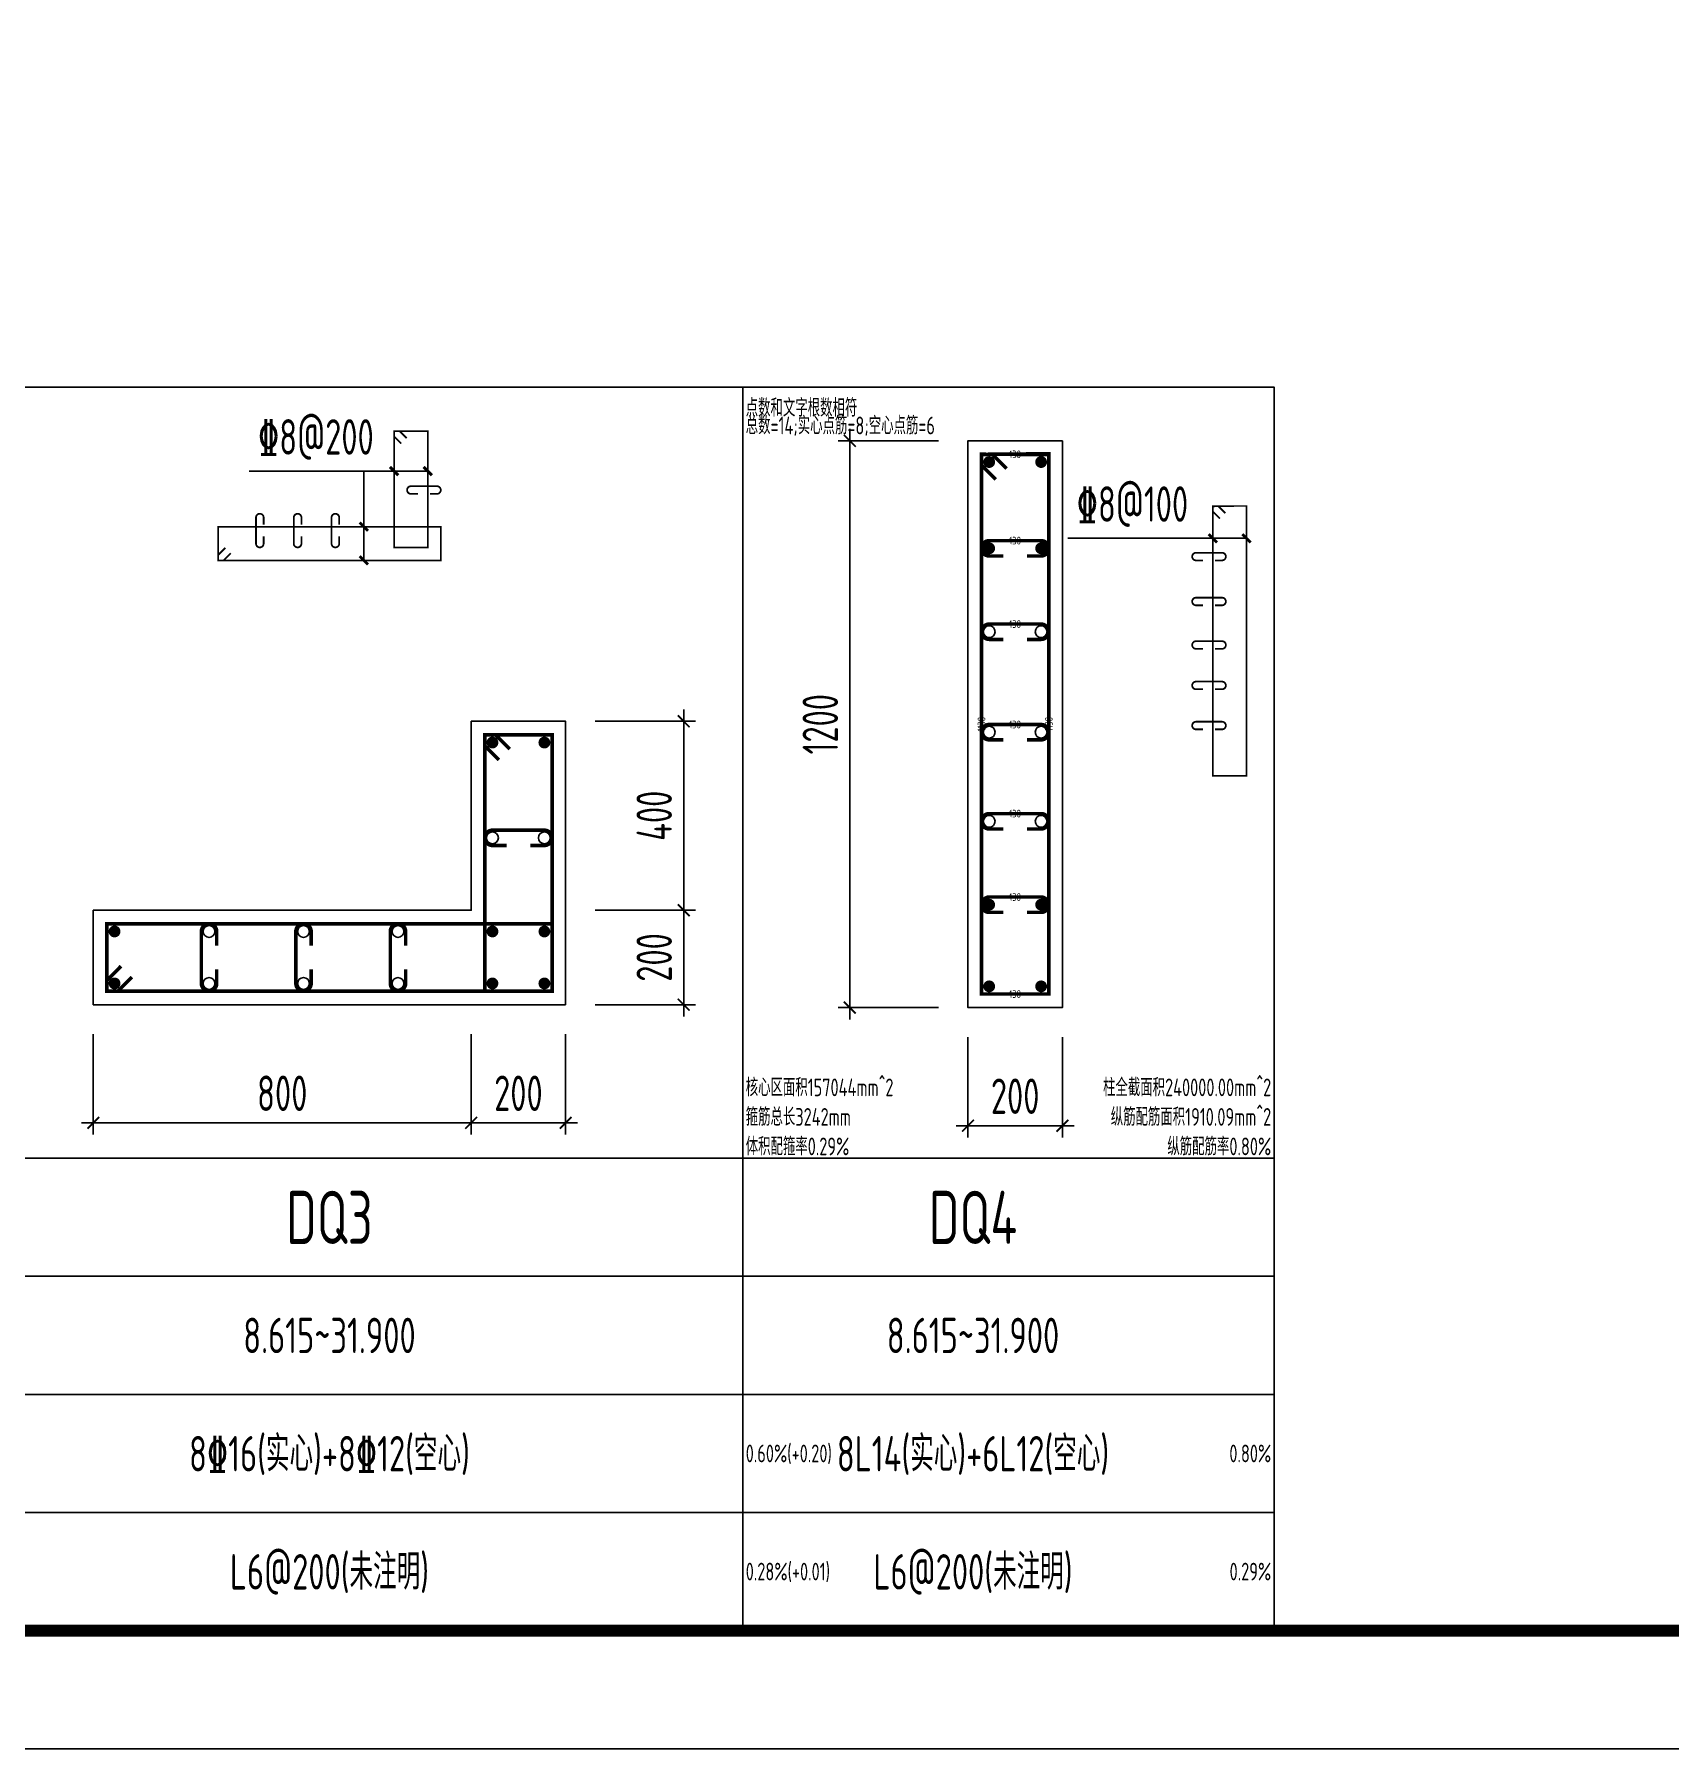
# Model space of a CAD drawing. Extents: x -461650 to 361314, y 245336 to 769729.
# Drawn here: x -83112 to -69262, y 469559 to 484077 of the extents above; entities that cross this region are included whole.
import ezdxf
from ezdxf.enums import TextEntityAlignment as Align

# ---------------------------------------------------------------- set-up
doc = ezdxf.new("R2010")
doc.units = 0
doc.header["$LTSCALE"] = 1000
doc.layers.get('0').update_dxf_attribs({"linetype": 'CONTINUOUS'})
doc.layers.get('DEFPOINTS').update_dxf_attribs({"linetype": 'CONTINUOUS'})
for name, color, linetype in [('-TK', 7, 'CONTINUOUS'), ('COLU_DE_DIM', 3, 'CONTINUOUS'), ('COLU_DE_TH', 7, 'CONTINUOUS'), ('LABEL', 1, 'CONTINUOUS'), ('LINK', 6, 'CONTINUOUS'), ('LINK-INDEX', 6, 'CONTINUOUS'), ('REIN', 6, 'CONTINUOUS'), ('TAB', 7, 'CONTINUOUS'), ('TAB_TEXT', 7, 'CONTINUOUS'), ('TEXT25', 2, 'CONTINUOUS')]:
    doc.layers.add(name, color=color, linetype=linetype)
doc.layers.add('箍筋长度', color=3, linetype='CONTINUOUS', plot=False)
doc.layers.add('配箍校核', color=34, linetype='CONTINUOUS', plot=False)
doc.styles.add('BW_Rein', font='Tssdeng.shx', dxfattribs={"width": 0.7, "bigfont": 'hztxt.shx'})
doc.styles.add('TSSD_DIMENSION', font='Tssdeng.shx', dxfattribs={"width": 0.7, "bigfont": 'tssdchn.shx'})
doc.styles.add('TSSD_REIN', font='tssdeng.shx', dxfattribs={"width": 0.7, "height": 300, "bigfont": 'tssdchn.shx'})
doc.dimstyles.new('TSSD_25_100', dxfattribs={"dimtxt": 300, "dimasz": 100, "dimexe": 100, "dimexo": 250, "dimgap": 100, "dimtad": 1, "dimdec": 0, "dimlfac": 0.25, "dimzin": 0, "dimdsep": 46, "dimtxsty": 'TSSD_DIMENSION', "dimblk": 'ARCHTICK', "dimcen": 0, "dimdle": 100, "dimclrt": 7, "dimadec": 0, "dimazin": 0, "dimtfac": 1, "dimtdec": 0, "dimtix": 1, "dimtmove": 2, "dimatfit": 3, "dimldrblk": 'ARCHTICK', "dimfxl": 0, "dimtolj": 1, "dimtzin": 0, "dimarcsym": 0})

# ---------------------------------------------------------------- blocks, each defined once
blk = doc.blocks.new('_ArchTick')
at = {"color": 0, "linetype": 'ByBlock', "const_width": 0.15}
blk.add_lwpolyline([(-0.5, -0.5), (0.5, 0.5)], dxfattribs=at)
blk = doc.blocks.new('*D2354')
at = {"layer": 'COLU_DE_DIM', "color": 0, "lineweight": -2}
for p, q in [((-82611.9161160657, 475609.4720935273), (-82611.9161160657, 474759.4720935273)), ((-79411.9161119418, 475609.4720935273), (-79411.9161119418, 474759.4720935273)), ((-82711.9161160657, 474859.4720935273), (-79311.9161119418, 474859.4720935273))]:
    blk.add_line(p, q, dxfattribs=at)
at = {"layer": 'DEFPOINTS', "color": 0}
for p in [(-82611.9161160657, 475859.4720935273), (-79411.9161119418, 475859.4720935273), (-79411.9161119418, 474859.4720935273)]:
    blk.add_point(p, dxfattribs=at)
at = {"layer": 'COLU_DE_DIM', "color": 0, "lineweight": -2, "xscale": 100, "yscale": 100, "zscale": 100, "rotation": 180}
blk.add_blockref('_ArchTick', (-82611.9161160657, 474859.4720935273), dxfattribs=at)
at = {"layer": 'COLU_DE_DIM', "color": 0, "lineweight": -2, "xscale": 100, "yscale": 100, "zscale": 100}
blk.add_blockref('_ArchTick', (-79411.9161119418, 474859.4720935273), dxfattribs=at)
at = {"layer": 'COLU_DE_DIM', "color": 7, "insert": (-81011.91611400375, 475109.4720935273), "char_height": 300, "attachment_point": 5, "style": 'TSSD_DIMENSION'}
blk.add_mtext('\\A1;800', dxfattribs=at)
blk = doc.blocks.new('*D2355')
at = {"layer": 'COLU_DE_DIM', "color": 0, "lineweight": -2}
for p, q in [((-79411.9161119418, 475609.4720935273), (-79411.9161119418, 474759.4720935273)), ((-78611.91611730342, 475609.4720935273), (-78611.91611730342, 474759.4720935273)), ((-79511.9161119418, 474859.4720935273), (-78511.91611730342, 474859.4720935273))]:
    blk.add_line(p, q, dxfattribs=at)
at = {"layer": 'DEFPOINTS', "color": 0}
for p in [(-79411.9161119418, 475859.4720935273), (-78611.91611730342, 475859.4720935273), (-78611.91611730342, 474859.4720935273)]:
    blk.add_point(p, dxfattribs=at)
at = {"layer": 'COLU_DE_DIM', "color": 0, "lineweight": -2, "xscale": 100, "yscale": 100, "zscale": 100, "rotation": 180}
blk.add_blockref('_ArchTick', (-79411.9161119418, 474859.4720935273), dxfattribs=at)
at = {"layer": 'COLU_DE_DIM', "color": 0, "lineweight": -2, "xscale": 100, "yscale": 100, "zscale": 100}
blk.add_blockref('_ArchTick', (-78611.91611730342, 474859.4720935273), dxfattribs=at)
at = {"layer": 'COLU_DE_DIM', "color": 7, "insert": (-79011.91611462261, 475109.4720935273), "char_height": 300, "attachment_point": 5, "style": 'TSSD_DIMENSION'}
blk.add_mtext('\\A1;200', dxfattribs=at)
blk = doc.blocks.new('*D2356')
at = {"layer": 'COLU_DE_DIM', "color": 0, "lineweight": -2}
for p, q in [((-77611.91611730342, 475759.4720935273), (-77611.91611730342, 476759.4720935273)), ((-78361.91611730342, 476659.4720935273), (-77511.91611730342, 476659.4720935273)), ((-78361.91611730342, 475859.4720935273), (-77511.91611730342, 475859.4720935273))]:
    blk.add_line(p, q, dxfattribs=at)
at = {"layer": 'DEFPOINTS', "color": 0}
for p in [(-78611.91611730342, 476659.4720935273), (-77611.91611730342, 476659.4720935273), (-78611.91611730342, 475859.4720935273)]:
    blk.add_point(p, dxfattribs=at)
at = {"layer": 'COLU_DE_DIM', "color": 0, "lineweight": -2, "xscale": 100, "yscale": 100, "zscale": 100}
for p, rotation in [((-77611.91611730342, 476659.4720935273), 90), ((-77611.91611730342, 475859.4720935273), 270)]:
    blk.add_blockref('_ArchTick', p, dxfattribs=dict(at, rotation=rotation))
at = {"layer": 'COLU_DE_DIM', "color": 7, "insert": (-77861.9161173035, 476259.4720935273), "char_height": 300, "attachment_point": 5, "rotation": 90, "style": 'TSSD_DIMENSION'}
blk.add_mtext('\\A1;200', dxfattribs=at)
blk = doc.blocks.new('*D2357')
at = {"layer": 'COLU_DE_DIM', "color": 0, "lineweight": -2}
for p, q in [((-77611.91611730342, 476559.4720935273), (-77611.91611730342, 478359.148309914)), ((-78361.91611730342, 478259.148309914), (-77511.91611730342, 478259.148309914)), ((-78361.91611730342, 476659.4720935273), (-77511.91611730342, 476659.4720935273))]:
    blk.add_line(p, q, dxfattribs=at)
at = {"layer": 'DEFPOINTS', "color": 0}
for p in [(-78611.91611730342, 478259.148309914), (-77611.91611730342, 478259.148309914), (-78611.91611730342, 476659.4720935273)]:
    blk.add_point(p, dxfattribs=at)
at = {"layer": 'COLU_DE_DIM', "color": 0, "lineweight": -2, "xscale": 100, "yscale": 100, "zscale": 100}
for p, rotation in [((-77611.91611730342, 478259.148309914), 90), ((-77611.91611730342, 476659.4720935273), 270)]:
    blk.add_blockref('_ArchTick', p, dxfattribs=dict(at, rotation=rotation))
at = {"layer": 'COLU_DE_DIM', "color": 7, "insert": (-77861.9161173035, 477459.3102017206), "char_height": 300, "attachment_point": 5, "rotation": 90, "style": 'TSSD_DIMENSION'}
blk.add_mtext('\\A1;400', dxfattribs=at)
blk = doc.blocks.new('A1')
blk.add_lwpolyline([(0, 59400), (0, 0), (84100, 0), (84100, 59400)], close=True)
at = {"const_width": 100}
blk.add_lwpolyline([(2500, 58400), (2500, 1000), (83100, 1000), (83100, 58400)], close=True, dxfattribs=at)
blk = doc.blocks.new('*D3199')
at = {"layer": 'COLU_DE_DIM', "color": 0, "lineweight": -2}
for p, q in [((-76205.16007617489, 480734.6818656412), (-76205.16007617489, 475734.6818656291)), ((-75455.16007617489, 480634.6818656412), (-76305.16007617489, 480634.6818656412)), ((-75455.16007617489, 475834.6818656291), (-76305.16007617489, 475834.6818656291))]:
    blk.add_line(p, q, dxfattribs=at)
at = {"layer": 'DEFPOINTS', "color": 0}
for p in [(-75205.16007617489, 480634.6818656412), (-76205.16007617489, 475834.6818656291), (-75205.16007617489, 475834.6818656291)]:
    blk.add_point(p, dxfattribs=at)
at = {"layer": 'COLU_DE_DIM', "color": 0, "lineweight": -2, "xscale": 100, "yscale": 100, "zscale": 100}
for p, rotation in [((-76205.16007617489, 480634.6818656412), 90), ((-76205.16007617489, 475834.6818656291), 270)]:
    blk.add_blockref('_ArchTick', p, dxfattribs=dict(at, rotation=rotation))
at = {"layer": 'COLU_DE_DIM', "color": 7, "insert": (-76455.16007617496, 478234.6818656352), "char_height": 300, "attachment_point": 5, "rotation": 90, "style": 'TSSD_DIMENSION'}
blk.add_mtext('\\A1;1200', dxfattribs=at)
blk = doc.blocks.new('*D3200')
at = {"layer": 'COLU_DE_DIM', "color": 0, "lineweight": -2}
for p, q in [((-75205.16007617489, 475584.6818656291), (-75205.16007617489, 474734.6818656291)), ((-74405.16007614974, 475584.6818656291), (-74405.16007614974, 474734.6818656291)), ((-75305.16007617489, 474834.6818656291), (-74305.16007614974, 474834.6818656291))]:
    blk.add_line(p, q, dxfattribs=at)
at = {"layer": 'DEFPOINTS', "color": 0}
for p in [(-75205.16007617489, 475834.6818656291), (-74405.16007614974, 475834.6818656291), (-74405.16007614974, 474834.6818656291)]:
    blk.add_point(p, dxfattribs=at)
at = {"layer": 'COLU_DE_DIM', "color": 0, "lineweight": -2, "xscale": 100, "yscale": 100, "zscale": 100, "rotation": 180}
blk.add_blockref('_ArchTick', (-75205.16007617489, 474834.6818656291), dxfattribs=at)
at = {"layer": 'COLU_DE_DIM', "color": 0, "lineweight": -2, "xscale": 100, "yscale": 100, "zscale": 100}
blk.add_blockref('_ArchTick', (-74405.16007614974, 474834.6818656291), dxfattribs=at)
at = {"layer": 'COLU_DE_DIM', "color": 7, "insert": (-74805.16007616231, 475084.6818656291), "char_height": 300, "attachment_point": 5, "style": 'TSSD_DIMENSION'}
blk.add_mtext('\\A1;200', dxfattribs=at)

msp = doc.modelspace()

# ---------------------------------------------------------------- linework, layer by layer
at = {"layer": 'COLU_DE_TH'}
for points in [[(-74405.16007614974, 480634.6818656412), (-75205.16007617489, 480634.6818656906), (-75205.1600761651, 475834.6818656291), (-74405.1600761651, 475834.6818656291), (-74405.16007614974, 480634.6818656412)], [(-78611.91611730342, 475859.4720935273), (-78611.91611276695, 478259.148309914), (-79411.9161119418, 478259.1483115638), (-79411.9161148289, 476659.4720935273), (-82611.9161160657, 476659.4720935273), (-82611.9161160657, 475859.4720935273), (-78611.91611730342, 475859.4720935273)]]:
    msp.add_lwpolyline(points, close=True, dxfattribs=at)
at = {"layer": 'LABEL'}
for p, q in [((-79779.41611395916, 480377.1947585932), (-81291.91611395858, 480377.194758591)), ((-72845.856255355, 479808.8059404273), (-74358.35625535442, 479808.8059404251))]:
    msp.add_line(p, q, dxfattribs=at)
msp.add_lwpolyline([(-80320.4190409265, 479621.754781451), (-80320.41904092755, 480377.1947585921)], dxfattribs=at)
at = {"layer": 'LABEL', "const_width": 25}
for points in [[(-80029.04960095882, 480341.8383954293), (-80099.79960095882, 480412.5493329293)], [(-79744.04960095882, 480341.8383954293), (-79814.79960095882, 480412.5493329293)], [(-80285.0440409265, 479871.3993127006), (-80355.7940409265, 479942.1102502006)], [(-73095.48974235466, 479773.4495772634), (-73166.23974235466, 479844.1605147634)], [(-72810.48974235466, 479773.4495772634), (-72881.23974235466, 479844.1605147634)], [(-80285.0440409265, 479586.399312701), (-80355.7940409265, 479657.110250201)]]:
    msp.add_lwpolyline(points, dxfattribs=at)
at = {"layer": 'LINK', "const_width": 30}
for points in [[(-74970.16007620108, 480307.7579841776), (-75090.16007618373, 480427.757984195), (-75090.16007617617, 480519.6818657079), (-74520.16007614299, 480519.6818656728), (-74520.16007615742, 475949.6818656262), (-75090.16007617093, 475949.6818656261), (-75090.16007617617, 480519.6818657079), (-74998.2361946546, 480519.6818656976), (-74878.23619467195, 480399.6818656802)], [(-79176.91611261212, 477932.2244295364), (-79296.91611236939, 478052.2244297792), (-79296.91611217987, 478144.1483113273), (-78726.91611300455, 478144.1483101543), (-78726.91611706663, 475974.4720935239), (-79296.91611624276, 475974.4720935239), (-79296.91611217987, 478144.1483113273), (-79204.99223063956, 478144.1483111372), (-79084.99223088229, 478024.1483108944)], [(-82284.99223449675, 476094.4720935155), (-82404.99223450827, 475974.472093527), (-82496.91611606115, 475974.4720935269), (-82496.91611606127, 476544.4720935273), (-78726.91611588805, 476544.4720935273), (-78726.91611706349, 475974.4720935267), (-82496.91611606115, 475974.4720935269), (-82496.91611606034, 476066.3959750969), (-82376.91611604881, 476186.3959750853)]]:
    msp.add_lwpolyline(points, dxfattribs=at)
for points in [[(-74705.16007615224, 479659.042445302), (-74585.16007615224, 479659.042445302, 1), (-74585.16007615224, 479789.042445302), (-75025.16007616319, 479789.042445302, 1), (-75025.16007616319, 479659.042445302), (-74905.16007616319, 479659.042445302)], [(-74705.16007615399, 478952.7092155045), (-74585.16007615399, 478952.7092155045, 1), (-74585.16007615399, 479082.7092155045), (-75025.16007616493, 479082.7092155045, 1), (-75025.16007616493, 478952.7092155045), (-74905.16007616493, 478952.7092155045)], [(-74705.16007615719, 478102.1881685923), (-74585.16007615719, 478102.1881685923, 1), (-74585.16007615719, 478232.1881685923), (-75025.16007616813, 478232.1881685923, 1), (-75025.16007616813, 478102.1881685923), (-74905.16007616813, 478102.1881685923)], [(-74705.16007615719, 477347.5013785253), (-74585.16007615719, 477347.5013785253, 1), (-74585.16007615719, 477477.5013785253), (-75025.16007616813, 477477.5013785253, 1), (-75025.16007616813, 477347.5013785253), (-74905.16007616813, 477347.5013785253)], [(-78911.91611602483, 477207.5306734463), (-78791.91611602483, 477207.5306734463, 1), (-78791.91611602483, 477337.5306734463), (-79231.91611520026, 477337.5306734463, 1), (-79231.91611520026, 477207.5306734463), (-79111.91611520026, 477207.5306734463)], [(-74705.16007615894, 476641.1681487279), (-74585.16007615894, 476641.1681487279, 1), (-74585.16007615894, 476771.1681487279), (-75025.16007616988, 476771.1681487279, 1), (-75025.16007616988, 476641.1681487279), (-74905.16007616988, 476641.1681487279)], [(-81566.9172264802, 476359.4721514985), (-81566.9172264802, 476479.4721514985, 1), (-81696.9172264802, 476479.4721514985), (-81696.91719561443, 476039.4721513213, 1), (-81566.91719561443, 476039.4721513213), (-81566.91719561443, 476159.4721513213)], [(-80766.91834952158, 476359.4721243155), (-80766.91834952158, 476479.4721243155, 1), (-80896.91834952158, 476479.4721243155), (-80896.91833408864, 476039.4721225601, 1), (-80766.91833408864, 476039.4721225601), (-80766.91833408864, 476159.4721225601)], [(-79966.91947256308, 476359.4720971324), (-79966.91947256308, 476479.4720971324, 1), (-80096.91947256308, 476479.4720971324), (-80096.91947256285, 476039.4720937989, 1), (-79966.91947256285, 476039.4720937989), (-79966.91947256285, 476159.4720937989)]]:
    msp.add_lwpolyline(points, format="xyb", dxfattribs=at)
at = {"layer": 'LINK-INDEX', "const_width": 15.00000095367432}
for points in [[(-80004.41611326626, 480610.6309496817), (-80064.41611318686, 480670.6309497611), (-80064.41611309256, 480716.5928905837), (-79779.41611350351, 480716.5928899972), (-79779.41611553438, 479731.7547816763), (-80064.41611512401, 479731.7547816762), (-80064.41611309256, 480716.5928905837), (-80018.45417233661, 480716.5928904897), (-79958.45417241601, 480656.5928904103)], [(-73070.85625543713, 479975.5845822546), (-73130.8562553724, 480035.5845823193), (-73130.85625536263, 480081.5465233375), (-72845.85625535413, 480081.54652332), (-72845.85625536134, 477796.5465232739), (-73130.85625535995, 477796.5465232739), (-73130.85625536263, 480081.5465233375), (-73084.89431429154, 480081.546523301), (-73024.89431435626, 480021.5465232363)], [(-81448.45417444478, 479681.7547814237), (-81508.45417447202, 479621.7547814509), (-81554.41611524345, 479621.754781451), (-81554.41611524334, 479906.7547814517), (-79669.41611515451, 479906.7547814517), (-79669.41611574253, 479621.7547814509), (-81554.41611524345, 479621.754781451), (-81554.41611524264, 479667.7167222633), (-81494.4161152154, 479727.7167222361)]]:
    msp.add_lwpolyline(points, dxfattribs=at)
for points in [[(-79761.91611522052, 480185.0341509114), (-79701.91611522052, 480185.0341509114, 1), (-79701.91611522052, 480250.0341509114), (-79921.9161148083, 480250.0341509114, 1), (-79921.9161148083, 480185.0341509114), (-79861.9161148083, 480185.0341509114)], [(-81169.41611515323, 479924.2547814516), (-81169.41611515323, 479984.2547814516, 1), (-81234.41611515323, 479984.2547814516), (-81234.41611515323, 479764.2547814516, 1), (-81169.41611515323, 479764.2547814516), (-81169.41611515323, 479824.2547814516)], [(-80849.41611506697, 479924.2547816716), (-80849.41611506697, 479984.2547816716, 1), (-80914.41611506697, 479984.2547816716), (-80914.41611521819, 479764.2547816715, 1), (-80849.41611521819, 479764.2547816715), (-80849.41611521819, 479824.2547816715)], [(-80529.4161149807, 479924.2547818917), (-80529.4161149807, 479984.2547818917, 1), (-80594.4161149807, 479984.2547818917), (-80594.41611528327, 479764.2547818915, 1), (-80529.41611528327, 479764.2547818915), (-80529.41611528327, 479824.2547818915)], [(-73113.35625534336, 479621.4781834345), (-73053.35625534336, 479621.4781834345, 1), (-73053.35625534336, 479686.4781834345), (-73273.35625534883, 479686.4781834345, 1), (-73273.35625534883, 479621.4781834345), (-73213.35625534883, 479621.4781834345)], [(-73113.35625534336, 479241.33813407), (-73053.35625534336, 479241.33813407, 1), (-73053.35625534336, 479306.33813407), (-73273.35625534883, 479306.33813407, 1), (-73273.35625534883, 479241.33813407), (-73213.35625534883, 479241.33813407)], [(-73113.35625534336, 478872.8070731597), (-73053.35625534336, 478872.8070731597, 1), (-73053.35625534336, 478937.8070731597), (-73273.35625534883, 478937.8070731597, 1), (-73273.35625534883, 478872.8070731597), (-73213.35625534883, 478872.8070731597)], [(-73113.35625534336, 478530.3900025414), (-73053.35625534336, 478530.3900025414, 1), (-73053.35625534336, 478595.3900025414), (-73273.35625534883, 478595.3900025414, 1), (-73273.35625534883, 478530.3900025414), (-73213.35625534883, 478530.3900025414)], [(-73113.35625534336, 478190.8760695691), (-73053.35625534336, 478190.8760695691, 1), (-73053.35625534336, 478255.8760695691), (-73273.35625534883, 478255.8760695691, 1), (-73273.35625534883, 478190.8760695691), (-73213.35625534883, 478190.8760695691)]]:
    msp.add_lwpolyline(points, format="xyb", dxfattribs=at)
at = {"layer": 'REIN', "const_width": 50}
for points in [[(-75025.1600761729, 480479.6818656901, 1), (-75025.1600761729, 480429.6818656901, 1), (-75025.1600761729, 480479.6818656901)], [(-74585.16007614415, 480479.6818656631, 1), (-74585.16007614415, 480429.6818656631, 1), (-74585.16007614415, 480479.6818656631)], [(-75025.160076181, 479749.042445329, 1), (-75025.160076181, 479699.042445329, 1), (-75025.160076181, 479749.042445329)], [(-74585.16007615224, 479749.042445302, 1), (-74585.16007615224, 479699.042445302, 1), (-74585.16007615224, 479749.042445302)], [(-79256.91611231386, 478079.1483111912, 1), (-79206.91611231386, 478079.1483111912, 1), (-79256.91611231386, 478079.1483111912)], [(-78816.91611313843, 478079.1483102857, 1), (-78766.91611313843, 478079.1483102857, 1), (-78816.91611313843, 478079.1483102857)], [(-75025.16007616988, 476731.1681487279, 1), (-75025.16007616988, 476681.1681487279, 1), (-75025.16007616988, 476731.1681487279)], [(-74585.16007615894, 476731.1681487279, 1), (-74585.16007615894, 476681.1681487279, 1), (-74585.16007615894, 476731.1681487279)], [(-82456.91611606244, 476479.4720935271, 1), (-82406.91611606244, 476479.4720935271, 1), (-82456.91611606244, 476479.4720935271)], [(-79256.91611520026, 476479.4720935274, 1), (-79206.91611520026, 476479.4720935274, 1), (-79256.91611520026, 476479.4720935274)], [(-78816.91611602483, 476479.4720935274, 1), (-78766.91611602483, 476479.4720935274, 1), (-78816.91611602483, 476479.4720935274)], [(-82456.91611606244, 476039.4720935271, 1), (-82406.91611606244, 476039.4720935271, 1), (-82456.91611606244, 476039.4720935271)], [(-79256.91611610784, 476039.472093527, 1), (-79206.91611610784, 476039.472093527, 1), (-79256.91611610784, 476039.472093527)], [(-78816.9161169324, 476039.4720935262, 1), (-78766.9161169324, 476039.4720935262, 1), (-78816.9161169324, 476039.4720935262)], [(-75025.16007616813, 476039.6818656105, 1), (-75025.16007616813, 475989.6818656105, 1), (-75025.16007616813, 476039.6818656105)], [(-74585.16007615719, 476039.6818656105, 1), (-74585.16007615719, 475989.6818656105, 1), (-74585.16007615719, 476039.6818656105)]]:
    msp.add_lwpolyline(points, format="xyb", close=True, dxfattribs=at)
at = {"layer": 'REIN'}
for centre in [(-75025.16002180474, 479017.7092155258), (-74585.16002180206, 479017.7092155265), (-75025.16002180794, 478167.1881686138), (-74585.16002180747, 478167.1881686163), (-75025.16002180794, 477412.5013785466), (-74585.16002180747, 477412.5013785492), (-79231.91611520026, 477272.5306734463), (-78791.91611602483, 477272.5306734463), (-81631.9172264802, 476479.4721514985), (-80831.91834952158, 476479.4721243155), (-80031.91947256308, 476479.4720971324), (-81631.91719561443, 476039.4721513213), (-80831.91833408864, 476039.4721225601), (-80031.91947256285, 476039.4720937989)]:
    msp.add_circle(centre, 50, dxfattribs=at)
at = {"layer": 'TAB'}
for points in [[(-83511.78694052843, 481089.0218806738), (-77111.91611276695, 481089.0218806738), (-77111.91611276695, 470559.4720935273), (-83511.78694052843, 470559.4720935273), (-83511.78694052843, 481089.0218806738), (-83511.78694052843, 474559.4720935273), (-77111.91611276695, 474559.4720935273), (-77111.91611276695, 473559.4720935273), (-83511.78694052843, 473559.4720935273), (-83511.78694052843, 472559.4720935273), (-77111.91611276695, 472559.4720935273), (-77111.91611276695, 471559.4720935273), (-84111.9161160657, 471559.4720935273)], [(-77111.91611276695, 481089.0218806738), (-72611.91611270548, 481089.0218806738), (-72611.91611270548, 470559.4720935273), (-77111.91611276695, 470559.4720935273), (-77111.91611276695, 481089.0218806738), (-77111.91611276695, 474559.4720935273), (-72611.91611270548, 474559.4720935273), (-72611.91611270548, 473559.4720935273), (-77111.91611276695, 473559.4720935273), (-77111.91611276695, 472559.4720935273), (-72611.91611270548, 472559.4720935273), (-72611.91611270548, 471559.4720935273), (-77111.91611276695, 471559.4720935273)]]:
    msp.add_lwpolyline(points, dxfattribs=at)

# ---------------------------------------------------------------- block references
at = {"layer": '-TK'}
msp.add_blockref('A1', (-139511.8850238085, 469559.4720935273), dxfattribs=at)

# ---------------------------------------------------------------- texts
at = {"layer": 'TAB_TEXT', "style": 'TSSD_REIN', "width": 0.7}
for s, height, p in [('DQ3', 450, (-80611.91611441632, 474059.4720935273)), ('DQ4', 450, (-75161.91611273622, 474059.4720935273)), ('8.615~31.900', 300, (-80611.91611441632, 473059.4720935273)), ('8.615~31.900', 300, (-75161.91611273622, 473059.4720935273)), ('L6@200(未注明)', 300, (-80611.91611441632, 471059.4720935273)), ('L6@200(未注明)', 300, (-75161.91611273622, 471059.4720935273))]:
    msp.add_text(s, height=height, dxfattribs=at).set_placement(p, align=Align.MIDDLE)
at = {"layer": 'TAB_TEXT', "color": 1, "style": 'TSSD_REIN', "width": 0.7}
for s, p in [('8%%13216(实心)+8%%13212(空心)', (-80611.91611441632, 472059.4720935273)), ('8L14(实心)+6L12(空心)', (-75161.91611273622, 472059.4720935273))]:
    msp.add_text(s, height=300, dxfattribs=at).set_placement(p, align=Align.MIDDLE)
at = {"layer": 'TEXT25', "style": 'TSSD_REIN', "width": 0.7}
msp.add_text('%%1328@200', height=300, dxfattribs=at).set_placement((-81217.30072934332, 480427.1947585925), align=Align.BOTTOM_LEFT)
at = {"layer": 'TEXT25', "color": 1, "style": 'TSSD_REIN', "width": 0.7}
msp.add_text('%%1328@100', height=300, dxfattribs=at).set_placement((-74283.74087073916, 479858.8059404266), align=Align.BOTTOM_LEFT)
at = {"layer": '箍筋长度', "style": 'BW_Rein', "width": 0.7}
for s, rotation, p in [('138', 359.9999999964649, (-74805.16007616237, 480519.6818656903)), ('1138', 90.00000000006567, (-75090.16007617355, 478234.6818656563)), ('1138', 89.99999999981901, (-74520.1600761502, 478234.6818656387))]:
    msp.add_text(s, height=65, rotation=rotation, dxfattribs=at).set_placement(p, align=Align.MIDDLE_CENTER)
for p in [(-74805.1600761628, 479789.042445302), (-74805.16007616321, 479082.7092155045), (-74805.16007616371, 478232.1881685923), (-74805.16007616415, 477477.5013785253), (-74805.16007616455, 476771.1681487279), (-74805.16007616505, 475949.6818656261)]:
    msp.add_text('138', height=65, dxfattribs=at).set_placement(p, align=Align.MIDDLE_CENTER)
at = {"layer": '配箍校核', "style": 'BW_Rein', "width": 0.7}
for s, p in [('点数和文字根数相符', (-77086.91611276695, 480839.0218806738)), ('总数=14;实心点筋=8;空心点筋=6', (-77086.91611276695, 480689.0218806738)), ('核心区面积157044mm^ 2', (-77086.91611276695, 475084.4720935273)), ('箍筋总长3242mm', (-77086.91611276695, 474834.4720935273)), ('体积配箍率0.29%', (-77086.91611276695, 474584.4720935273))]:
    msp.add_text(s, height=150, dxfattribs=at).set_placement(p)
for s, p in [('柱全截面积240000.00mm^ 2', (-72636.91611270548, 475084.4720935273)), ('纵筋配筋面积1910.09mm^ 2', (-72636.91611270548, 474834.4720935273)), ('纵筋配筋率0.80%', (-72636.91611270548, 474584.4720935273))]:
    msp.add_text(s, height=150, dxfattribs=at).set_placement(p, align=Align.RIGHT)
for s, p in [('0.60%(+0.20)', (-77086.91611276695, 472059.4720935273)), ('0.28%(+0.01)', (-77086.91611276695, 471059.4720935273))]:
    msp.add_text(s, height=150, dxfattribs=at).set_placement(p, align=Align.MIDDLE_LEFT)
for s, p in [('0.80%', (-72636.91611270548, 472059.4720935273)), ('0.29%', (-72636.91611270548, 471059.4720935273))]:
    msp.add_text(s, height=150, dxfattribs=at).set_placement(p, align=Align.MIDDLE_RIGHT)

# ---------------------------------------------------------------- dimensions: what is measured, and where the dimension line sits
at = {"layer": 'COLU_DE_DIM'}
for base, p1, p2, angle, picture, middle in [((-76205.16007617489, 475834.6818656291), (-75205.16007617489, 480634.6818656412), (-75205.16007617489, 475834.6818656291), 270, '*D3199', (-76455.16007617496, 478234.6818656352)), ((-77611.91611730342, 478259.148309914), (-78611.91611730342, 476659.4720935273), (-78611.91611730342, 478259.148309914), 89.9999998932783, '*D2357', (-77861.9161173035, 477459.3102017206)), ((-77611.91611730342, 476659.4720935273), (-78611.91611730342, 475859.4720935273), (-78611.91611730342, 476659.4720935273), 89.9999998932783, '*D2356', (-77861.9161173035, 476259.4720935273)), ((-74405.16007614974, 474834.6818656291), (-75205.16007617489, 475834.6818656291), (-74405.16007614974, 475834.6818656291), 359.9999998932783, '*D3200', (-74805.16007616231, 475084.6818656291))]:
    dim = msp.add_linear_dim(base=base, p1=p1, p2=p2, angle=angle, dimstyle='TSSD_25_100', dxfattribs=at)
    dim.commit()
    dim.dimension.update_dxf_attribs({"geometry": picture, "text_midpoint": middle})
for base, p1, p2, picture, middle in [((-79411.9161119418, 474859.4720935273), (-82611.9161160657, 475859.4720935273), (-79411.9161119418, 475859.4720935273), '*D2354', (-81011.91611400375, 475109.4720935273)), ((-78611.91611730342, 474859.4720935273), (-79411.9161119418, 475859.4720935273), (-78611.91611730342, 475859.4720935273), '*D2355', (-79011.91611462261, 475109.4720935273))]:
    dim = msp.add_linear_dim(base=base, p1=p1, p2=p2, dimstyle='TSSD_25_100', dxfattribs=at)
    dim.commit()
    dim.dimension.update_dxf_attribs({"geometry": picture, "text_midpoint": middle})

doc.saveas('drawing.dxf')
